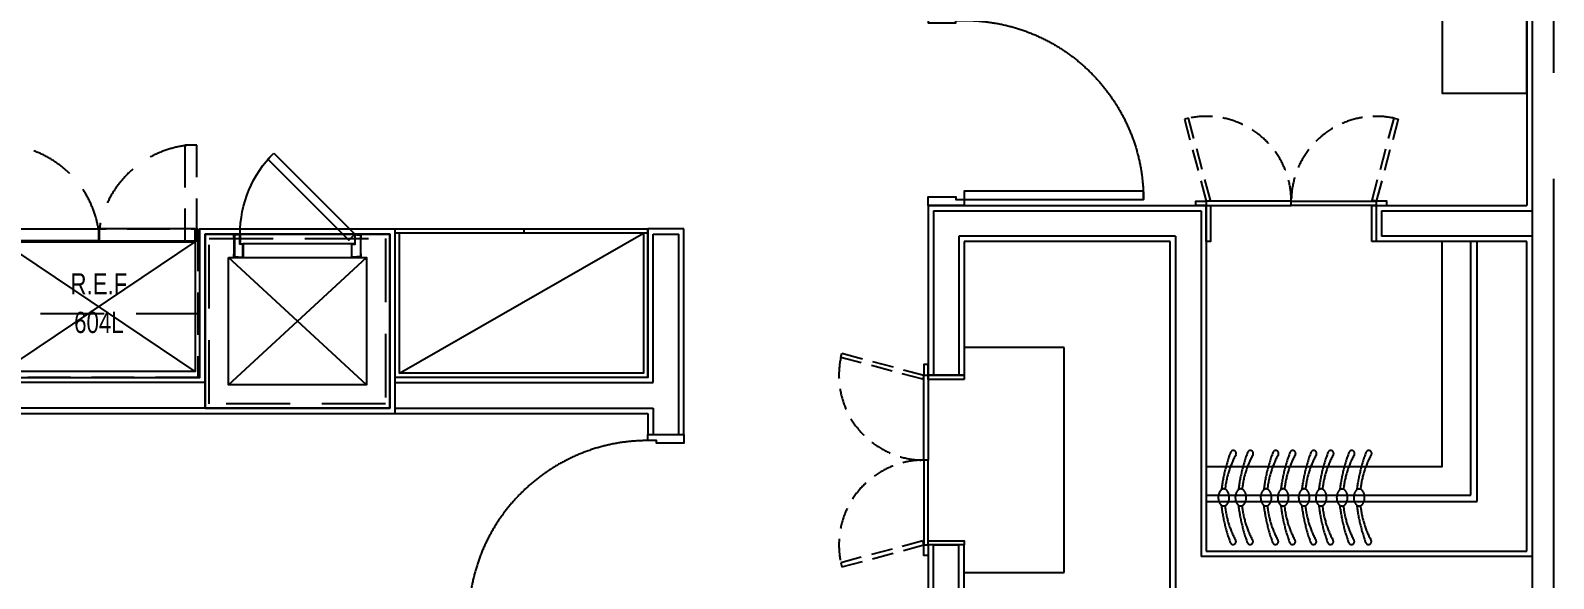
# Model space of a CAD drawing. Header units: millimetres. Extents: x 10000 to 302800, y 6800 to 229018.
# Drawn here: x 181806 to 188978, y 157453 to 160037 of the extents above; entities that cross this region are included whole.
import ezdxf
from ezdxf.enums import TextEntityAlignment as Align

# ---------------------------------------------------------------- set-up
doc = ezdxf.new("R2010")
doc.units = ezdxf.units.MM
doc.header["$LTSCALE"] = 400
doc.header["$MEASUREMENT"] = 0
for name, pattern in [('X-GRID_5~ROOF$0$CENTER2', [1.125, 0.75, -0.125, 0.125, -0.125]), ('X-ROOM TYPE-SR-2bay corner_8F 확장형$0$CONTINOUS', [0]), ('X-ROOM TYPE-SR-2bay corner_8F 확장형$0$HIDDEN', [0.375, 0.25, -0.125]), ('X-ROOM TYPE-SR-2bay corner_8F 확장형$0$PHANTOM2', [1.25, 0.625, -0.125, 0.125, -0.125, 0.125, -0.125]), ('X-ROOM TYPE-SR-2bay corner_8F 확장형$0$X-ROOM TYPE-HOTEL-DS-1$0$DASHED', [3, 2, -1]), ('X-ROOM TYPE-SR-2bay corner_8F 확장형$0$X-ROOM TYPE-SR-2bay_1$0$PHANTOM2', [1.25, 0.625, -0.125, 0.125, -0.125, 0.125, -0.125])]:
    doc.linetypes.add(name, pattern=pattern)
doc.layers.get('0').update_dxf_attribs({"linetype": 'CONTINUOUS'})
for name, color, linetype in [('A-DIM1', 7, 'CONTINUOUS'), ('X-EXT_8F$0$A-254', 254, 'CONTINUOUS'), ('X-GRID_5~ROOF$0$A-CEN1', 1, 'X-GRID_5~ROOF$0$CENTER2'), ('X-INT-HOTEL-8F$0$A-DOOR', 4, 'CONTINUOUS'), ('X-ROOM TYPE-SR-2bay corner_8F 확장형$0$.WA_BUILT-IN LOW', 252, 'CONTINUOUS'), ('X-ROOM TYPE-SR-2bay corner_8F 확장형$0$.WA_Built-in_Lower', 252, 'CONTINUOUS'), ('X-ROOM TYPE-SR-2bay corner_8F 확장형$0$.WA_Door Swing', 252, 'CONTINUOUS'), ('X-ROOM TYPE-SR-2bay corner_8F 확장형$0$.WA_FP_Furn', 252, 'X-ROOM TYPE-SR-2bay corner_8F 확장형$0$CONTINOUS'), ('X-ROOM TYPE-SR-2bay corner_8F 확장형$0$.WA_Wall-Finish', 252, 'CONTINUOUS'), ('X-ROOM TYPE-SR-2bay corner_8F 확장형$0$A-OPEN2', 252, 'X-ROOM TYPE-SR-2bay corner_8F 확장형$0$X-ROOM TYPE-HOTEL-DS-1$0$DASHED'), ('X-ROOM TYPE-SR-2bay corner_8F 확장형$0$A-WALD', 7, 'CONTINUOUS'), ('X-ROOM TYPE-SR-2bay corner_8F 확장형$0$X-ROOM TYPE-SR-2bay_1$0$__Door-bomba', 252, 'CONTINUOUS')]:
    doc.layers.add(name, color=color, linetype=linetype)
doc.styles.add('X-ROOM TYPE-SR-2bay corner_8F 확장형$0$Hrtext', font='', dxfattribs={"width": 0.8})
doc.styles.get('X-ROOM TYPE-SR-2bay corner_8F 확장형$0$Hrtext').set_extended_font_data('Dotum')

# ---------------------------------------------------------------- blocks, each defined once
blk = doc.blocks.new('X-EXT_8F')
at = {"layer": 'X-EXT_8F$0$A-254'}
h = blk.add_hatch(dxfattribs=at)
h.set_pattern_fill('LINE', color=252, scale=100, angle=90)
h.set_pattern_definition([(90, (0, 0), (-317.5, 2e-14), [])])
edge = h.paths.add_edge_path()
edge.add_line((214444.8, 68021.2), (188877.6, 70521.2))
edge.add_line((188877.6, 70521.2), (174255.5, 70521.2))
edge.add_arc((174255.5, 68371.2), 2150, 90, 167)
edge.add_line((172160.6, 68854.9), (172053.9, 68392.8))
edge.add_arc((174148.8, 67909.2), 2150, 167, 180)
edge.add_line((171998.8, 67909.2), (171998.8, 38021.2))
edge.add_arc((174148.8, 38021.2), 2150, 180, 270)
edge.add_line((174148.8, 35871.2), (195098.8, 35871.2))
edge.add_line((195098.8, 35871.2), (195098.8, 36521.2))
edge.add_line((195098.8, 36521.2), (174648.8, 36521.2))
edge.add_arc((174648.8, 38021.2), 1500, 180, 270, ccw=False)
edge.add_line((173148.8, 38021.2), (173148.8, 67371.2))
edge.add_arc((174648.8, 67371.2), 1500, 90, 180, ccw=False)
edge.add_line((174648.8, 68871.2), (187974.8, 68871.2))
edge.add_line((187974.8, 68871.2), (202089.9, 68021.2))
edge.add_line((202089.9, 68021.2), (214444.8, 68021.2))
blk = doc.blocks.new('X-GRID_5~ROOF')
at = {"layer": 'X-GRID_5~ROOF$0$A-CEN1', "ltscale": 10}
blk.add_line((184198.8, 81871.2), (184198.8, 33068.4), dxfattribs=at)
blk = doc.blocks.new('X-ROOM TYPE-SR-2bay corner_8F 확장형$0$DOOR-900-11')
at = {"color": 8, "linetype": 'X-ROOM TYPE-SR-2bay corner_8F 확장형$0$X-ROOM TYPE-SR-2bay_1$0$PHANTOM2', "ltscale": 200}
blk.add_arc((-85, 28), 844, 90, 180, dxfattribs=at)
at = {"layer": 'X-ROOM TYPE-SR-2bay corner_8F 확장형$0$X-ROOM TYPE-SR-2bay_1$0$__Door-bomba'}
for points in [[(85, 900), (85, 860), (-45, 860), (-45, 872), (-85, 872), (-85, 900)], [(-85, 28), (-929, 28), (-929, 68), (-85, 68)], [(85, 0), (85, 40), (-45, 40), (-45, 28), (-85, 28), (-85, 0)]]:
    blk.add_lwpolyline(points, close=True, dxfattribs=at)
blk = doc.blocks.new('X-ROOM TYPE-SR-2bay corner_8F 확장형$0$DOOR-900')
at = {"color": 8, "linetype": 'X-ROOM TYPE-SR-2bay corner_8F 확장형$0$X-ROOM TYPE-SR-2bay_1$0$PHANTOM2', "ltscale": 200}
blk.add_arc((-28, -85), 844, 180, 270, dxfattribs=at)
at = {"layer": 'X-ROOM TYPE-SR-2bay corner_8F 확장형$0$X-ROOM TYPE-SR-2bay_1$0$__Door-bomba'}
for points in [[(-900, 85), (-860, 85), (-860, -45), (-872, -45), (-872, -85), (-900, -85)], [(0, 85), (-40, 85), (-40, -45), (-28, -45), (-28, -85), (0, -85)], [(-28, -85), (-28, -929), (-68, -929), (-68, -85)]]:
    blk.add_lwpolyline(points, close=True, dxfattribs=at)
blk = doc.blocks.new('X-ROOM TYPE-SR-2bay corner_8F 확장형$0$REF-604L')
at = {"layer": 'X-ROOM TYPE-SR-2bay corner_8F 확장형$0$.WA_Built-in_Lower', "ltscale": 2}
for p, q in [((-454, 27), (454, 638)), ((454, 27), (-454, 638))]:
    blk.add_line(p, q, dxfattribs=at)
at = {"layer": 'X-ROOM TYPE-SR-2bay corner_8F 확장형$0$.WA_Built-in_Lower', "linetype": 'X-ROOM TYPE-SR-2bay corner_8F 확장형$0$HIDDEN', "ltscale": 2}
for points in [[(-461, 643), (-461, 1095), (-404, 1095), (-404, 643)], [(461, 643), (461, 1095), (404, 1095), (404, 643)], [(-466, 700), (466, 700), (466, 0), (-466, 0)]]:
    blk.add_lwpolyline(points, close=True, dxfattribs=at)
at = {"layer": 'X-ROOM TYPE-SR-2bay corner_8F 확장형$0$.WA_Built-in_Lower'}
for points in [[(-454, 700), (-2, 700), (-2, 643), (-454, 643)], [(2, 643), (454, 643), (454, 700), (2, 700)], [(-454, 638), (454, 638), (454, 27), (-454, 27)]]:
    blk.add_lwpolyline(points, close=True, dxfattribs=at)
at = {"layer": 'X-ROOM TYPE-SR-2bay corner_8F 확장형$0$.WA_Built-in_Lower', "linetype": 'X-ROOM TYPE-SR-2bay corner_8F 확장형$0$HIDDEN', "ltscale": 2}
for centre, start, end in [((-470.1, 621.9), 9.47317, 85.45172), ((470.1, 621.9), 94.54828, 170.52683)]:
    blk.add_arc(centre, 474.6, start, end, dxfattribs=at)
at = {"layer": 'X-ROOM TYPE-SR-2bay corner_8F 확장형$0$.WA_Built-in_Lower', "ltscale": 2, "style": 'X-ROOM TYPE-SR-2bay corner_8F 확장형$0$Hrtext', "width": 0.8}
for s, p in [('R.E.F', (0, 440.7)), ('604L', (0, 259))]:
    blk.add_text(s, height=100, dxfattribs=at).set_placement(p, align=Align.MIDDLE_CENTER)
blk = doc.blocks.new('X-ROOM TYPE-SR-2bay corner_8F 확장형')
at = {"layer": 'X-ROOM TYPE-SR-2bay corner_8F 확장형$0$.WA_BUILT-IN LOW', "linetype": 'X-ROOM TYPE-SR-2bay corner_8F 확장형$0$HIDDEN', "ltscale": 50}
blk.add_line((178763.9, 62956.2), (179914.1, 63616.2), dxfattribs=at)
at = {"layer": 'X-ROOM TYPE-SR-2bay corner_8F 확장형$0$.WA_BUILT-IN LOW', "linetype": 'X-ROOM TYPE-SR-2bay corner_8F 확장형$0$HIDDEN', "ltscale": 100}
for points in [[(182563.8, 62381.3), (183808.8, 62381.3), (183808.8, 63576.3)], [(182563.8, 62351.3), (183838.8, 62351.3), (183838.8, 63576.3)]]:
    blk.add_lwpolyline(points, dxfattribs=at)
for centre, radius, start, end in [((183415.1, 62307.8), 786.7, 159.56514, 172.83201), ((183066.5, 62367.2), 416.5, 150.73681, 174.23382), ((182690.9, 62577.6), 13.9, 330.73681, 159.56514), ((183495.3, 62307.8), 786.7, 159.56514, 172.83201), ((183146.7, 62367.2), 416.5, 150.73681, 174.23382), ((182771.2, 62577.6), 13.9, 330.73681, 159.56514), ((183614.5, 62307.8), 786.7, 159.56514, 172.83201), ((183265.9, 62367.2), 416.5, 150.73681, 174.23382), ((182890.4, 62577.6), 13.9, 330.73681, 159.56514), ((183694.8, 62307.8), 786.7, 159.56514, 172.83201), ((183346.2, 62367.2), 416.5, 150.73681, 174.23382), ((182970.6, 62577.6), 13.9, 330.73681, 159.56514), ((183793.6, 62307.8), 786.7, 159.56514, 172.83201), ((183445, 62367.2), 416.5, 150.73681, 174.23382), ((183069.4, 62577.6), 13.9, 330.73681, 159.56514), ((183873.8, 62307.8), 786.7, 159.56514, 172.83201), ((183525.2, 62367.2), 416.5, 150.73681, 174.23382), ((183149.7, 62577.6), 13.9, 330.73681, 159.56514), ((183972.6, 62307.6), 786.7, 159.56514, 172.83201), ((183624, 62367), 416.5, 150.73681, 174.23382), ((183248.4, 62577.5), 13.9, 330.73681, 159.56514), ((184052.8, 62307.6), 786.7, 159.56514, 172.83201), ((183704.2, 62367), 416.5, 150.73681, 174.23382), ((183328.7, 62577.5), 13.9, 330.73681, 159.56514), ((183415.4, 62427.9), 786.7, 186.83438, 200.10125), ((183066.5, 62370.5), 416.5, 185.43257, 208.92959), ((183495.7, 62427.9), 786.7, 186.83438, 200.10125), ((183146.7, 62370.5), 416.5, 185.43257, 208.92959), ((183614.9, 62427.9), 786.7, 186.83438, 200.10125), ((183265.9, 62370.5), 416.5, 185.43257, 208.92959), ((183695.1, 62427.9), 786.7, 186.83438, 200.10125), ((183346.2, 62370.5), 416.5, 185.43257, 208.92959), ((183793.9, 62427.9), 786.7, 186.83438, 200.10125), ((183445, 62370.5), 416.5, 185.43257, 208.92959), ((183874.1, 62427.9), 786.7, 186.83438, 200.10125), ((183525.2, 62370.5), 416.5, 185.43257, 208.92959), ((183972.9, 62427.7), 786.7, 186.83438, 200.10125), ((183624, 62370.3), 416.5, 185.43257, 208.92959), ((184053.2, 62427.7), 786.7, 186.83438, 200.10125), ((183704.2, 62370.3), 416.5, 185.43257, 208.92959), ((182689.7, 62162.3), 13.9, 200.10125, 28.92959), ((182770, 62162.3), 13.9, 200.10125, 28.92959), ((182889.2, 62162.3), 13.9, 200.10125, 28.92959), ((182969.4, 62162.3), 13.9, 200.10125, 28.92959), ((183068.2, 62162.3), 13.9, 200.10125, 28.92959), ((183148.4, 62162.3), 13.9, 200.10125, 28.92959), ((183247.2, 62162.1), 13.9, 200.10125, 28.92959), ((183327.5, 62162.1), 13.9, 200.10125, 28.92959)]:
    blk.add_arc(centre, radius, start, end, dxfattribs=at)
at = {"layer": 'X-ROOM TYPE-SR-2bay corner_8F 확장형$0$.WA_BUILT-IN LOW', "linetype": 'X-ROOM TYPE-SR-2bay corner_8F 확장형$0$HIDDEN', "ltscale": 50}
for centre, radius, start, end in [((182664.4, 62374.8), 43.7, 147.15472, 164.95346), ((182653, 62382.2), 30.1, 122.68504, 147.15472), ((182645.9, 62393.3), 16.9, 89.8332, 122.68504), ((182645.9, 62393.3), 16.9, 56.98135, 89.8332), ((182638.7, 62382.2), 30.1, 32.51167, 56.98135), ((182627.2, 62374.9), 43.7, 14.71293, 32.51167), ((182744.6, 62374.8), 43.7, 147.15472, 164.95346), ((182733.2, 62382.2), 30.1, 122.68504, 147.15472), ((182726.1, 62393.3), 16.9, 89.8332, 122.68504), ((182726.1, 62393.3), 16.9, 56.98135, 89.8332), ((182718.9, 62382.2), 30.1, 32.51167, 56.98135), ((182707.5, 62374.9), 43.7, 14.71293, 32.51167), ((182863.8, 62374.8), 43.7, 147.15472, 164.95346), ((182852.5, 62382.2), 30.1, 122.68504, 147.15472), ((182845.3, 62393.3), 16.9, 89.8332, 122.68504), ((182845.3, 62393.3), 16.9, 56.98135, 89.8332), ((182838.1, 62382.2), 30.1, 32.51167, 56.98135), ((182826.7, 62374.9), 43.7, 14.71293, 32.51167), ((182944.1, 62374.8), 43.7, 147.15472, 164.95346), ((182932.7, 62382.2), 30.1, 122.68504, 147.15472), ((182925.6, 62393.3), 16.9, 89.8332, 122.68504), ((182925.6, 62393.3), 16.9, 56.98135, 89.8332), ((182918.4, 62382.2), 30.1, 32.51167, 56.98135), ((182906.9, 62374.9), 43.7, 14.71293, 32.51167), ((183042.9, 62374.8), 43.7, 147.15472, 164.95346), ((183031.5, 62382.2), 30.1, 122.68504, 147.15472), ((183024.3, 62393.3), 16.9, 89.8332, 122.68504), ((183024.3, 62393.3), 16.9, 56.98135, 89.8332), ((183017.1, 62382.2), 30.1, 32.51167, 56.98135), ((183005.7, 62374.9), 43.7, 14.71293, 32.51167), ((183123.1, 62374.8), 43.7, 147.15472, 164.95346), ((183111.7, 62382.2), 30.1, 122.68504, 147.15472), ((183104.6, 62393.3), 16.9, 89.8332, 122.68504), ((183104.6, 62393.3), 16.9, 56.98135, 89.8332), ((183097.4, 62382.2), 30.1, 32.51167, 56.98135), ((183086, 62374.9), 43.7, 14.71293, 32.51167), ((183221.9, 62374.7), 43.7, 147.15472, 164.95346), ((183210.5, 62382), 30.1, 122.68504, 147.15472), ((183203.4, 62393.1), 16.9, 89.8332, 122.68504), ((183203.4, 62393.1), 16.9, 56.98135, 89.8332), ((183196.2, 62382), 30.1, 32.51167, 56.98135), ((183184.7, 62374.8), 43.7, 14.71293, 32.51167), ((183302.1, 62374.7), 43.7, 147.15472, 164.95346), ((183290.7, 62382), 30.1, 122.68504, 147.15472), ((183283.6, 62393.1), 16.9, 89.8332, 122.68504), ((183283.6, 62393.1), 16.9, 56.98135, 89.8332), ((183276.4, 62382), 30.1, 32.51167, 56.98135), ((183265, 62374.8), 43.7, 14.71293, 32.51167), ((182682.4, 62370), 62.4, 164.95346, 179.8332), ((182682.4, 62370), 62.4, 179.8332, 194.71293), ((182664.3, 62365.2), 43.7, 194.71293, 212.51167), ((182652.9, 62358), 30.1, 212.51167, 236.98135), ((182645.7, 62346.9), 16.9, 236.98135, 269.8332), ((182645.7, 62346.9), 16.9, 269.8332, 302.68504), ((182638.6, 62358), 30.1, 302.68504, 327.15472), ((182627.2, 62365.4), 43.7, 327.15472, 344.95346), ((182609.2, 62370.2), 62.4, 344.95346, 359.8332), ((182609.2, 62370.2), 62.4, 359.8332, 14.71293), ((182762.6, 62370), 62.4, 164.95346, 179.8332), ((182762.6, 62370), 62.4, 179.8332, 194.71293), ((182744.6, 62365.2), 43.7, 194.71293, 212.51167), ((182733.2, 62358), 30.1, 212.51167, 236.98135), ((182726, 62346.9), 16.9, 236.98135, 269.8332), ((182726, 62346.9), 16.9, 269.8332, 302.68504), ((182718.8, 62358), 30.1, 302.68504, 327.15472), ((182707.4, 62365.4), 43.7, 327.15472, 344.95346), ((182689.4, 62370.2), 62.4, 344.95346, 359.8332), ((182689.4, 62370.2), 62.4, 359.8332, 14.71293), ((182881.9, 62370), 62.4, 164.95346, 179.8332), ((182881.9, 62370), 62.4, 179.8332, 194.71293), ((182863.8, 62365.2), 43.7, 194.71293, 212.51167), ((182852.4, 62358), 30.1, 212.51167, 236.98135), ((182845.2, 62346.9), 16.9, 236.98135, 269.8332), ((182845.2, 62346.9), 16.9, 269.8332, 302.68504), ((182838.1, 62358), 30.1, 302.68504, 327.15472), ((182826.7, 62365.4), 43.7, 327.15472, 344.95346), ((182808.7, 62370.2), 62.4, 344.95346, 359.8332), ((182808.7, 62370.2), 62.4, 359.8332, 14.71293), ((182962.1, 62370), 62.4, 164.95346, 179.8332), ((182962.1, 62370), 62.4, 179.8332, 194.71293), ((182944, 62365.2), 43.7, 194.71293, 212.51167), ((182932.6, 62358), 30.1, 212.51167, 236.98135), ((182925.4, 62346.9), 16.9, 236.98135, 269.8332), ((182925.4, 62346.9), 16.9, 269.8332, 302.68504), ((182918.3, 62358), 30.1, 302.68504, 327.15472), ((182906.9, 62365.4), 43.7, 327.15472, 344.95346), ((182888.9, 62370.2), 62.4, 344.95346, 359.8332), ((182888.9, 62370.2), 62.4, 359.8332, 14.71293), ((183060.9, 62370), 62.4, 164.95346, 179.8332), ((183060.9, 62370), 62.4, 179.8332, 194.71293), ((183042.8, 62365.2), 43.7, 194.71293, 212.51167), ((183031.4, 62358), 30.1, 212.51167, 236.98135), ((183024.2, 62346.9), 16.9, 236.98135, 269.8332), ((183024.2, 62346.9), 16.9, 269.8332, 302.68504), ((183017.1, 62358), 30.1, 302.68504, 327.15472), ((183005.7, 62365.4), 43.7, 327.15472, 344.95346), ((182987.7, 62370.2), 62.4, 344.95346, 359.8332), ((182987.7, 62370.2), 62.4, 359.8332, 14.71293), ((183141.1, 62370), 62.4, 164.95346, 179.8332), ((183141.1, 62370), 62.4, 179.8332, 194.71293), ((183123.1, 62365.2), 43.7, 194.71293, 212.51167), ((183111.6, 62358), 30.1, 212.51167, 236.98135), ((183104.4, 62346.9), 16.9, 236.98135, 269.8332), ((183104.4, 62346.9), 16.9, 269.8332, 302.68504), ((183097.3, 62358), 30.1, 302.68504, 327.15472), ((183085.9, 62365.4), 43.7, 327.15472, 344.95346), ((183067.9, 62370.2), 62.4, 344.95346, 359.8332), ((183067.9, 62370.2), 62.4, 359.8332, 14.71293), ((183239.9, 62369.8), 62.4, 164.95346, 179.8332), ((183239.9, 62369.8), 62.4, 179.8332, 194.71293), ((183221.8, 62365.1), 43.7, 194.71293, 212.51167), ((183210.4, 62357.8), 30.1, 212.51167, 236.98135), ((183203.2, 62346.7), 16.9, 236.98135, 269.8332), ((183203.2, 62346.7), 16.9, 269.8332, 302.68504), ((183196.1, 62357.8), 30.1, 302.68504, 327.15472), ((183184.7, 62365.2), 43.7, 327.15472, 344.95346), ((183166.7, 62370), 62.4, 344.95346, 359.8332), ((183166.7, 62370), 62.4, 359.8332, 14.71293), ((183320.1, 62369.8), 62.4, 164.95346, 179.8332), ((183320.1, 62369.8), 62.4, 179.8332, 194.71293), ((183302.1, 62365.1), 43.7, 194.71293, 212.51167), ((183290.7, 62357.8), 30.1, 212.51167, 236.98135), ((183283.5, 62346.7), 16.9, 236.98135, 269.8332), ((183283.5, 62346.7), 16.9, 269.8332, 302.68504), ((183276.3, 62357.8), 30.1, 302.68504, 327.15472), ((183264.9, 62365.2), 43.7, 327.15472, 344.95346), ((183246.9, 62370), 62.4, 344.95346, 359.8332), ((183246.9, 62370), 62.4, 359.8332, 14.71293)]:
    blk.add_arc(centre, radius, start, end, dxfattribs=at)
at = {"layer": 'X-ROOM TYPE-SR-2bay corner_8F 확장형$0$.WA_Built-in_Lower'}
for p, q in [((179934.1, 63616.2), (178743.9, 63616.2)), ((179351.5, 63616.2), (179351.5, 63636.2)), ((181893.8, 63076.3), (181423.8, 63076.3)), ((181893.8, 62016.3), (181893.8, 63076.3)), ((181423.8, 62016.3), (181893.8, 62016.3))]:
    blk.add_line(p, q, dxfattribs=at)
at = {"layer": 'X-ROOM TYPE-SR-2bay corner_8F 확장형$0$.WA_Built-in_Lower', "linetype": 'X-ROOM TYPE-SR-2bay corner_8F 확장형$0$HIDDEN', "ltscale": 3}
blk.add_line((177823.9, 63236.2), (173648.8, 63236.2), dxfattribs=at)
at = {"layer": 'X-ROOM TYPE-SR-2bay corner_8F 확장형$0$.WA_Built-in_Lower', "linetype": 'X-ROOM TYPE-SR-2bay corner_8F 확장형$0$HIDDEN'}
for points in [[(182583.1, 63771.5), (182479.6, 64157.8), (182460.3, 64152.7), (182563.8, 63766.3)], [(183344.5, 63771.5), (183448, 64157.8), (183467.3, 64152.7), (183363.8, 63766.3)], [(181228.6, 62927), (180842.3, 63030.5), (180847.4, 63049.8), (181233.8, 62946.3)], [(181228.6, 62165.6), (180842.3, 62062.1), (180847.4, 62042.7), (181233.8, 62146.3)]]:
    blk.add_lwpolyline(points, close=True, dxfattribs=at)
at = {"layer": 'X-ROOM TYPE-SR-2bay corner_8F 확장형$0$.WA_Built-in_Lower'}
for points in [[(182563.8, 63766.3), (182563.8, 63746.3), (182513.8, 63746.3), (182513.8, 63766.3)], [(182563.8, 63746.3), (182963.8, 63746.3), (182963.8, 63766.3), (182563.8, 63766.3)], [(183363.8, 63746.3), (182963.8, 63746.3), (182963.8, 63766.3), (183363.8, 63766.3)], [(183363.8, 63766.3), (183363.8, 63746.3), (183413.8, 63746.3), (183413.8, 63766.3)], [(182563.8, 63576.3), (182563.8, 63746.3), (182583.8, 63746.3), (182583.8, 63576.3)], [(183343.8, 63576.3), (183343.8, 63746.3), (183363.8, 63746.3), (183363.8, 63576.3)], [(178743.9, 63636.2), (179934.1, 63636.2), (179934.1, 62936.2), (178743.9, 62936.2)], [(181233.8, 62946.3), (181253.8, 62946.3), (181253.8, 62996.3), (181233.8, 62996.3)], [(181253.8, 62946.3), (181253.8, 62546.3), (181233.8, 62546.3), (181233.8, 62946.3)], [(181423.8, 62926.3), (181253.8, 62926.3), (181253.8, 62946.3), (181423.8, 62946.3)], [(181253.8, 62146.3), (181253.8, 62546.3), (181233.8, 62546.3), (181233.8, 62146.3)], [(181233.8, 62146.3), (181253.8, 62146.3), (181253.8, 62096.3), (181233.8, 62096.3)], [(181423.8, 62146.3), (181253.8, 62146.3), (181253.8, 62166.3), (181423.8, 62166.3)]]:
    blk.add_lwpolyline(points, close=True, dxfattribs=at)
for points in [[(179914.1, 63616.2), (179914.1, 62956.2), (178763.9, 62956.2), (178763.9, 63616.2)], [(182563.8, 62516.3), (183673.8, 62516.3), (183673.8, 63576.3)]]:
    blk.add_lwpolyline(points, dxfattribs=at)
at = {"layer": 'X-ROOM TYPE-SR-2bay corner_8F 확장형$0$.WA_Built-in_Lower', "linetype": 'X-ROOM TYPE-SR-2bay corner_8F 확장형$0$HIDDEN'}
for centre, start, end in [((182563.8, 63766.3), 359.99974, 102.13402), ((183363.8, 63766.3), 77.86598, 180.00026), ((181233.8, 62946.3), 167.86598, 270.00026), ((181233.8, 62146.3), 89.99974, 192.13402)]:
    blk.add_arc(centre, 400, start, end, dxfattribs=at)
at = {"layer": 'X-ROOM TYPE-SR-2bay corner_8F 확장형$0$.WA_FP_Furn', "ltscale": 0.2}
blk.add_lwpolyline([(183673.8, 64676.3), (183673.8, 64276.3), (184073.8, 64276.3), (184073.8, 64676.3)], close=True, dxfattribs=at)
at = {"layer": 'X-ROOM TYPE-SR-2bay corner_8F 확장형$0$.WA_Wall-Finish'}
for p, q in [((181253.8, 63746.3), (182563.8, 63746.3)), ((182563.8, 63746.3), (182563.8, 62116.3)), ((183363.8, 63746.3), (184073.8, 63746.3)), ((183363.8, 63746.3), (183363.8, 63576.3)), ((178743.9, 62766.2), (178743.9, 63636.2)), ((180104.1, 62666.2), (180104.1, 63636.2)), ((182393.8, 63576.3), (181423.8, 63576.3)), ((181423.8, 63576.3), (181423.8, 62946.3)), ((182393.8, 61516.3), (182393.8, 63576.3)), ((184073.8, 63576.3), (183363.8, 63576.3)), ((184073.8, 62116.3), (184073.8, 63576.3)), ((173348.8, 62766.2), (178743.9, 62766.2)), ((179934.1, 62766.2), (179934.1, 62666.2)), ((181423.8, 61516.3), (181423.8, 62146.3)), ((182563.8, 62116.3), (184073.8, 62116.3))]:
    blk.add_line(p, q, dxfattribs=at)
at = {"layer": 'X-ROOM TYPE-SR-2bay corner_8F 확장형$0$.WA_Wall-Finish', "ltscale": 2}
for p, q in [((181253.8, 63746.3), (181253.8, 62946.3)), ((179934.1, 62936.2), (179934.1, 63636.2)), ((180104.1, 63636.2), (179934.1, 63636.2)), ((179934.1, 62936.2), (178743.9, 62936.2)), ((181423.8, 62946.3), (181253.8, 62946.3)), ((178743.9, 62766.2), (179934.1, 62766.2)), ((179934.1, 62666.2), (180104.1, 62666.2)), ((181253.8, 62146.3), (181253.8, 61331.3)), ((181423.8, 62146.3), (181253.8, 62146.3))]:
    blk.add_line(p, q, dxfattribs=at)
blk.add_lwpolyline([(183573.9, 67546.2), (183573.9, 65896.2), (184073.8, 65896.2), (184073.8, 63746.3)], dxfattribs=at)
at = {"layer": 'X-ROOM TYPE-SR-2bay corner_8F 확장형$0$.WA_Wall-Finish', "ltscale": 5}
blk.add_lwpolyline([(173348.8, 62936.2), (177823.9, 62936.2), (177823.9, 63636.2), (178743.9, 63636.2)], dxfattribs=at)
at = {"layer": 'X-ROOM TYPE-SR-2bay corner_8F 확장형$0$.WA_Wall-Finish', "linetype": 'X-ROOM TYPE-SR-2bay corner_8F 확장형$0$HIDDEN', "ltscale": 3}
blk.add_lwpolyline([(177868.9, 63591.2), (178698.9, 63591.2), (178698.9, 62811.2), (177868.9, 62811.2)], close=True, dxfattribs=at)
at = {"layer": 'X-ROOM TYPE-SR-2bay corner_8F 확장형$0$A-OPEN2', "linetype": 'X-ROOM TYPE-SR-2bay corner_8F 확장형$0$PHANTOM2', "ltscale": 5}
for p, q in [((178608.9, 62901.2), (177958.9, 63501.2)), ((177958.9, 62901.2), (178608.9, 63501.2))]:
    blk.add_line(p, q, dxfattribs=at)
at = {"layer": 'X-ROOM TYPE-SR-2bay corner_8F 확장형$0$A-WALD'}
for p, q in [((184098.8, 68671.2), (184098.8, 58871.2)), ((181278.8, 63721.3), (182538.8, 63721.3)), ((181278.8, 63721.3), (181278.8, 62946.3)), ((182538.8, 63721.3), (182538.8, 62091.3)), ((183388.8, 63721.3), (184098.8, 63721.3)), ((183388.8, 63721.3), (183388.8, 63601.3)), ((179959.1, 62911.2), (179959.1, 63611.2)), ((179959.1, 63611.2), (180079.1, 63611.2)), ((180079.1, 62666.2), (180079.1, 63611.2)), ((181398.8, 63601.3), (181398.8, 62946.3)), ((182418.8, 63601.3), (181398.8, 63601.3)), ((182418.8, 63601.3), (182418.8, 61491.3)), ((184098.8, 63601.3), (183388.8, 63601.3)), ((178743.9, 62911.2), (179959.1, 62911.2)), ((181278.8, 62946.3), (181398.8, 62946.3)), ((178743.9, 62791.2), (179959.1, 62791.2)), ((179959.1, 62791.2), (179959.1, 62666.2)), ((179959.1, 62666.2), (180079.1, 62666.2)), ((181278.8, 61371.3), (181278.8, 62146.3)), ((181278.8, 62146.3), (181398.8, 62146.3)), ((181398.8, 61491.3), (181398.8, 62146.3)), ((184098.8, 62091.3), (182538.8, 62091.3))]:
    blk.add_line(p, q, dxfattribs=at)
for points in [[(178718.9, 63611.2), (177848.9, 63611.2), (177848.9, 62791.2), (178718.9, 62791.2)], [(177848.9, 63611.2), (178718.9, 63611.2), (178718.9, 62791.2), (177848.9, 62791.2)], [(177958.9, 63501.2), (178608.9, 63501.2), (178608.9, 62901.2), (177958.9, 62901.2)]]:
    blk.add_lwpolyline(points, close=True, dxfattribs=at)
for points in [[(177848.9, 62911.2), (173348.8, 62911.2)], [(177848.9, 62791.2), (177848.9, 62791.2), (173348.8, 62791.2)]]:
    blk.add_lwpolyline(points, dxfattribs=at)
at = {"layer": 'X-ROOM TYPE-SR-2bay corner_8F 확장형$0$.WA_Built-in_Lower'}
blk.add_blockref('X-ROOM TYPE-SR-2bay corner_8F 확장형$0$REF-604L', (177348.9, 62936.2), dxfattribs=at)
at = {"layer": 'X-ROOM TYPE-SR-2bay corner_8F 확장형$0$.WA_Door Swing', "xscale": -1.000000000000001, "rotation": 90}
blk.add_blockref('X-ROOM TYPE-SR-2bay corner_8F 확장형$0$DOOR-900', (181338.8, 63746.3), dxfattribs=at)
at = {"layer": 'X-ROOM TYPE-SR-2bay corner_8F 확장형$0$.WA_Door Swing'}
blk.add_blockref('X-ROOM TYPE-SR-2bay corner_8F 확장형$0$DOOR-900-11', (180019.1, 61766.2), dxfattribs=at)
blk = doc.blocks.new('*U124')
at = {"layer": 'X-INT-HOTEL-8F$0$A-DOOR', "color": 8}
for p, q in [((570, 0), (30, 0)), ((45, -45), (555, -45)), ((555, -110), (45, -110))]:
    blk.add_line(p, q, dxfattribs=at)
at = {"layer": 'X-INT-HOTEL-8F$0$A-DOOR'}
for points in [[(411.8, 381.8), (30, 0), (58.3, -28.3), (440.1, 353.6)], [(1.6, -15), (1.6, -15), (1.6, -15), (0, -15), (0, 0), (30, 0), (30, -45), (45, -45), (45, -110), (0, -110), (0, -95), (1.6, -95), (1.6, -95), (1.6, -95), (1.6, -108.4), (43.4, -108.4), (43.4, -46.6), (28.4, -46.6), (28.4, -1.6), (1.6, -1.6)], [(598.4, -15), (598.4, -15), (598.4, -15), (600, -15), (600, 0), (570, 0), (570, -45), (555, -45), (555, -110), (600, -110), (600, -95), (598.4, -95), (598.4, -95), (598.4, -95), (598.4, -108.4), (556.6, -108.4), (556.6, -46.6), (571.6, -46.6), (571.6, -1.6), (598.4, -1.6)]]:
    blk.add_lwpolyline(points, close=True, dxfattribs=at)
at = {"layer": 'X-INT-HOTEL-8F$0$A-DOOR', "color": 8}
for points in [[(20, -108.4), (1.6, -108.4), (1.6, -1.6), (20, -1.6), (20, -3.2), (3.2, -3.2), (3.2, -106.8), (20, -106.8)], [(580, -108.4), (598.4, -108.4), (598.4, -1.6), (580, -1.6), (580, -3.2), (596.8, -3.2), (596.8, -106.8), (580, -106.8)]]:
    blk.add_lwpolyline(points, close=True, dxfattribs=at)
blk.add_arc((30, 0), 540, 0, 45, dxfattribs=at)
blk = doc.blocks.new('X-INT-HOTEL-8F$0$객실 샤프트 점검도어(HOTEL)')
at = {"layer": 'X-INT-HOTEL-8F$0$A-DOOR', "xscale": -1}
blk.add_blockref('*U124', (176268.9, 74311.1), dxfattribs=at)
blk = doc.blocks.new('X-INT-HOTEL-8F')
blk.add_blockref('X-ROOM TYPE-SR-2bay corner_8F 확장형', (0, 0))
at = {"layer": 'X-INT-HOTEL-8F$0$A-DOOR'}
blk.add_blockref('X-INT-HOTEL-8F$0$객실 샤프트 점검도어(HOTEL)', (2315, -10699.9), dxfattribs=at)
blk = doc.blocks.new('X-BASE-8F')
for name in ['X-GRID_5~ROOF', 'X-EXT_8F']:
    blk.add_blockref(name, (0, 0))
blk.add_blockref('X-INT-HOTEL-8F', (0, 0))

msp = doc.modelspace()

# ---------------------------------------------------------------- block references
at = {"layer": 'A-DIM1'}
msp.add_blockref('X-BASE-8F', (4779.3, 95465.6), dxfattribs=at)

doc.saveas('drawing.dxf')
